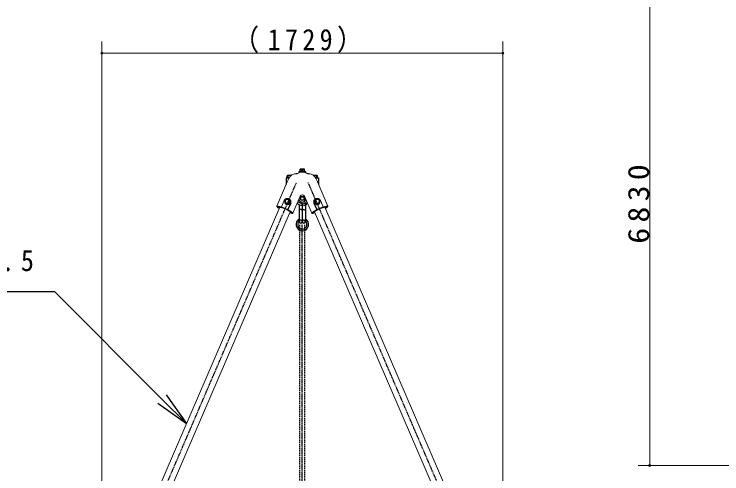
# Model space of a CAD drawing. Units: millimetres, scale not verified, with parts at other scales. Extents: x -35408 to 50, y -49934 to 13350.
# Drawn here: x -10578 to -7526, y 3593 to 5573 of the extents above; entities that cross this region are included whole.
import ezdxf

# ---------------------------------------------------------------- set-up
doc = ezdxf.new("R2010")
doc.units = ezdxf.units.MM
doc.linetypes.add('USER2', pattern=[6, 3, -1, 1, -1])
doc.linetypes.add('USER4', pattern=[8, 5, -3])
doc.layers.add('線', color=2, linetype='Continuous', lineweight=25)
doc.layers.add('補助', color=2, linetype='Continuous', lineweight=25)
doc.styles.add('ＭＳ ゴシック', font='')
doc.styles.get('ＭＳ ゴシック').set_extended_font_data('MS Gothic')

# ---------------------------------------------------------------- blocks, each defined once
blk = doc.blocks.new('dimension_origin')
at = {"color": 0, "linetype": 'Continuous', "lineweight": -2}
blk.add_circle((0, 0), 1.25, dxfattribs=at)

msp = doc.modelspace()

# ---------------------------------------------------------------- linework, layer by layer
at = {"layer": '線', "color": 7, "lineweight": 13}
for p, q in [((-9350, 4894.25), (-9350, 4889.128)), ((-9350, 4894.25), (-9320, 4894.25)), ((-9320, 4894.25), (-9320, 4889.128)), ((-9394.896, 4862.791), (-9399.979, 4851)), ((-9275.104, 4862.791), (-9270.021, 4851)), ((-9399.979, 4851), (-9445.527, 4745.326)), ((-9270.021, 4851), (-9224.473, 4745.326)), ((-9412.876, 4770.591), (-9424.57, 4743.459)), ((-9344.183, 4788.443), (-9375.734, 4715.243)), ((-9325.817, 4788.443), (-9294.266, 4715.243)), ((-9257.124, 4770.591), (-9245.43, 4743.459)), ((-10300.347, 2727.86), (-9432.547, 4741.21)), ((-9424.57, 4743.459), (-9397.02, 4731.585)), ((-9424.57, 4743.459), (-9424.57, 4742.215)), ((-9385.326, 4758.716), (-9397.02, 4731.585)), ((-9397.02, 4731.585), (-9397.02, 4730.763)), ((-9284.674, 4758.716), (-9272.98, 4731.585)), ((-9245.43, 4743.459), (-9272.98, 4731.585)), ((-9272.98, 4731.585), (-9272.98, 4730.763)), ((-9245.43, 4743.459), (-9245.43, 4742.215)), ((-8369.653, 2727.86), (-9237.453, 4741.21)), ((-10255.717, 2708.623), (-9387.868, 4722.084)), ((-8414.283, 2708.623), (-9282.132, 4722.084))]:
    msp.add_line(p, q, dxfattribs=at)
at = {"layer": '線'}
for p, q in [((-9347, 4896.75), (-9323, 4896.75)), ((-9347, 4894.25), (-9347, 4896.75)), ((-9347, 4894.25), (-9323, 4894.25)), ((-9344.5, 4904.461), (-9344, 4904.75)), ((-9344.5, 4896.75), (-9344.5, 4904.461)), ((-9325.5, 4896.75), (-9344.5, 4896.75)), ((-9326, 4904.75), (-9344, 4904.75)), ((-9335, 4896.75), (-9335, 4903.613)), ((-9325.5, 4904.461), (-9326, 4904.75)), ((-9325.5, 4896.75), (-9325.5, 4904.461)), ((-9323, 4896.75), (-9323, 4894.25)), ((-9405, 4867.25), (-9405, 4852.25)), ((-9405, 4867.25), (-9392.615, 4867.25)), ((-9402, 4869.75), (-9390.984, 4869.75)), ((-9402, 4867.25), (-9402, 4869.75)), ((-9402, 4867.25), (-9392.615, 4867.25)), ((-9400.97, 4876.113), (-9399, 4877.25)), ((-9400.97, 4869.75), (-9400.97, 4876.113)), ((-9400.97, 4869.75), (-9390.984, 4869.75)), ((-9383.953, 4877.25), (-9399, 4877.25)), ((-9395.485, 4869.75), (-9395.485, 4876.113)), ((-9271, 4877.25), (-9286.047, 4877.25)), ((-9279.016, 4869.75), (-9268, 4869.75)), ((-9279.016, 4869.75), (-9269.03, 4869.75)), ((-9277.385, 4867.25), (-9268, 4867.25)), ((-9277.385, 4867.25), (-9265, 4867.25)), ((-9274.515, 4869.75), (-9274.515, 4876.113)), ((-9269.03, 4876.113), (-9271, 4877.25)), ((-9269.03, 4869.75), (-9269.03, 4876.113)), ((-9268, 4869.75), (-9268, 4867.25)), ((-9265, 4867.25), (-9265, 4852.25)), ((-9405, 4852.25), (-9399.44, 4852.25)), ((-9405, 4849), (-9405, 4839.35)), ((-9405, 4849), (-9400.841, 4849)), ((-9270.56, 4852.25), (-9265, 4852.25)), ((-9269.159, 4849), (-9265, 4849)), ((-9265, 4849), (-9265, 4839.35)), ((-9411.101, 4765.087), (-9411.101, 4764.653)), ((-9399.101, 4777.082), (-9408.601, 4771.681)), ((-9408.601, 4771.681), (-9408.601, 4761.092)), ((-9389.601, 4771.681), (-9399.101, 4777.082)), ((-9389.601, 4761.092), (-9389.601, 4771.681)), ((-9387.101, 4765.087), (-9387.101, 4764.653)), ((-9340.646, 4757.22), (-9351.039, 4763.22)), ((-9282.878, 4765.09), (-9282.878, 4764.656)), ((-9270.878, 4777.085), (-9280.378, 4771.683)), ((-9280.378, 4771.683), (-9280.378, 4761.095)), ((-9261.378, 4771.683), (-9270.878, 4777.085)), ((-9261.378, 4761.095), (-9261.378, 4771.683)), ((-9258.878, 4765.09), (-9258.878, 4764.656)), ((-9445.419, 4745.335), (-9434.785, 4740.791)), ((-9445.417, 4745.026), (-9434.778, 4740.468)), ((-9408.601, 4761.092), (-9399.101, 4755.691)), ((-9408.601, 4761.092), (-9408.601, 4759.686)), ((-9408.601, 4759.686), (-9399.101, 4754.284)), ((-9399.101, 4755.691), (-9389.601, 4761.092)), ((-9399.101, 4754.284), (-9389.601, 4759.686)), ((-9385.185, 4758.221), (-9397.02, 4730.763)), ((-9389.601, 4759.686), (-9389.601, 4761.092)), ((-9348, 4751.963), (-9348, 4679)), ((-9339, 4731.5), (-9344, 4731.5)), ((-9335, 4752.804), (-9335, 4679)), ((-9335, 4749), (-9335, 4679)), ((-9322, 4758.671), (-9322, 4679)), ((-9284.815, 4758.221), (-9272.98, 4730.763)), ((-9280.378, 4761.095), (-9270.878, 4755.693)), ((-9280.378, 4761.095), (-9280.378, 4759.688)), ((-9280.378, 4759.688), (-9270.878, 4754.287)), ((-9270.878, 4755.693), (-9261.378, 4761.095)), ((-9270.878, 4754.287), (-9261.378, 4759.688)), ((-9261.378, 4759.688), (-9261.378, 4761.095)), ((-9224.583, 4745.026), (-9235.222, 4740.468)), ((-9224.581, 4745.335), (-9235.215, 4740.791)), ((-9386.517, 4719.792), (-9375.878, 4715.234)), ((-9386.454, 4720.142), (-9375.82, 4715.599)), ((-9283.546, 4720.142), (-9294.18, 4715.599)), ((-9283.483, 4719.792), (-9294.122, 4715.234))]:
    msp.add_line(p, q, dxfattribs=at)
at = {"layer": '線', "color": 20, "linetype": 'USER2'}
for p, q in [((-10326.198, 2606.494), (-9360, 4848.132)), ((-8343.802, 2606.494), (-9310, 4848.132)), ((-9335, 3388.102), (-9335, 4667.168))]:
    msp.add_line(p, q, dxfattribs=at)
at = {"layer": '線', "color": 4, "linetype": 'USER4'}
for p, q in [((-9331, 4731.5), (-9326, 4731.5)), ((-9345.5, 3388.102), (-9345.5, 4667.168)), ((-9324.5, 3388.102), (-9324.5, 4667.168))]:
    msp.add_line(p, q, dxfattribs=at)
at = {"layer": '線'}
for radius in [8.5, 7.5]:
    msp.add_circle((-9335, 4779), radius, dxfattribs=at)
at = {"layer": '線', "color": 7, "lineweight": 13}
for centre, radius, start, end in [((-9360, 4847.75), 38, 85.98601, 156.68285), ((-9381.34, 4984.09), 100, 278.89578, 288.77215), ((-9335, 4847.75), 44, 59.48744, 120.51256), ((-9288.66, 4984.09), 100, 251.22785, 261.10422), ((-9310, 4847.75), 38, 23.31715, 94.01399), ((-9335, 4784.484), 10, 23.31715, 156.68285)]:
    msp.add_arc(centre, radius, start, end, dxfattribs=at)
at = {"layer": '線'}
for centre, radius, start, end in [((-9339.75, 4890.742), 13.72, 69.74445, 110.25555), ((-9330.25, 4890.742), 13.72, 69.74445, 110.25555), ((-9398.227, 4871.363), 5.485, 60.00001, 119.99999), ((-9390, 4863.454), 13.796, 68.94861, 113.42654), ((-9280, 4863.454), 13.796, 66.57346, 111.05139), ((-9271.773, 4871.363), 5.485, 60.00001, 119.99999), ((-9335, 4779), 22.5, 213.93609, 224.53399), ((-9335, 4779), 15.75, 196.08112, 343.91888), ((-9318, 4758.671), 4, 129.90447, 180), ((-9335, 4779), 22.5, 309.90447, 326.06391), ((-9335, 4779), 30, 222.74815, 270), ((-9344, 4727.5), 4, 90, 180), ((-9335, 4779), 22.5, 255.46601, 261.3184), ((-9339, 4727.5), 4, 0, 90), ((-9339, 4752.804), 4, 0, 81.3184), ((-9335, 4779), 22.5, 273.41244, 301.90804), ((-9335, 4779), 30, 295.67929, 317.25185), ((-9335, 4667.168), 27, 118.7822, 61.2178), ((-9335, 4667.168), 20, 130.5416, 49.4584), ((-9341.5, 4679), 6.5, 180, 0), ((-9328.5, 4679), 6.5, 180, 0)]:
    msp.add_arc(centre, radius, start, end, dxfattribs=at)
at = {"layer": '線', "color": 4, "linetype": 'USER4'}
for centre, radius, start, end in [((-9335, 4779), 30, 270, 295.67929), ((-9331, 4727.5), 4, 90, 180), ((-9326, 4727.5), 4, 0, 90), ((-9341.5, 4679), 6.5, 0, 180), ((-9328.5, 4679), 6.5, 0, 180)]:
    msp.add_arc(centre, radius, start, end, dxfattribs=at)
at = {"layer": '線', "color": 7, "lineweight": 13}
for centre, major_axis, ratio, start_param, end_param in [((-9399.101, 4764.653), (-13.775, 5.937), 0.984811, 3.14159265, 6.28318531), ((-9270.899, 4764.653), (13.775, 5.937), 0.984811, 0, 3.14159265), ((-9410.795, 4729.902), (-34.897, 15.041), 0.173648, 5.1916784, 6.21228607), ((-9410.442, 4730.722), (-34.897, 15.041), 0.173648, 0.10753151, 0.87698301), ((-9259.205, 4729.902), (34.897, 15.041), 0.173648, 0.07089924, 1.09150691), ((-9259.558, 4730.722), (34.897, 15.041), 0.173648, 5.4062023, 6.1756538), ((-9410.795, 4729.902), (-34.897, 15.041), 0.173648, 3.24912416, 4.38251259), ((-9410.442, 4730.722), (-34.897, 15.041), 0.173648, 2.26460999, 3.05923435), ((-9259.205, 4729.902), (34.897, 15.041), 0.173648, 1.90067271, 3.03406115), ((-9259.558, 4730.722), (34.897, 15.041), 0.173648, 3.22395096, 4.01857532)]:
    msp.add_ellipse(centre, major_axis=major_axis, ratio=ratio, start_param=start_param, end_param=end_param, dxfattribs=at)
at = {"layer": '線'}
for centre, major_axis, ratio, start_param, end_param in [((-9399.101, 4765.087), (12, 0), 0.984808, 1.59735574, 7.82742222), ((-9399.101, 4764.653), (12, 0), 0.984808, 3.14159265, 6.28318531), ((-9398.96, 4764.158), (-13.775, 5.937), 0.984811, 3.14159265, 3.68660327), ((-9271.04, 4764.158), (13.775, 5.937), 0.984811, 2.59658204, 3.14159265), ((-9270.878, 4765.09), (12, 0), 0.984808, 1.59735574, 7.82742222), ((-9270.878, 4764.656), (12, 0), 0.984808, 3.14159265, 6.28318531), ((-9410.795, 4729.902), (-24.336, 10.489), 0.173648, 5.88738271, 6.17340503), ((-9410.442, 4730.722), (-24.336, 10.489), 0.173648, 0.14896732, 0.39580277), ((-9410.795, 4729.902), (-24.336, 10.489), 0.173648, 3.56601965, 5.88738271), ((-9259.205, 4729.902), (24.336, 10.489), 0.173648, 0.39580443, 2.71716737), ((-9259.205, 4729.902), (24.336, 10.489), 0.173648, 0.10978028, 0.39580443), ((-9259.558, 4730.722), (24.336, 10.489), 0.173648, 5.8873807, 6.13421799), ((-9410.442, 4730.722), (-24.336, 10.489), 0.173648, 2.71716582, 3.01782964), ((-9410.795, 4729.902), (-24.336, 10.489), 0.173648, 3.28803629, 3.56601965), ((-9259.205, 4729.902), (24.336, 10.489), 0.173648, 2.71716737, 2.99514901), ((-9259.558, 4730.722), (24.336, 10.489), 0.173648, 3.26535567, 3.56601777)]:
    msp.add_ellipse(centre, major_axis=major_axis, ratio=ratio, start_param=start_param, end_param=end_param, dxfattribs=at)
for centre in [(-9399.101, 4766.477), (-9270.878, 4766.479)]:
    msp.add_ellipse(centre, major_axis=(-9, 0), ratio=0.984808, dxfattribs=at)
at = {"layer": '補助', "lineweight": 13}
for p, q in [((-7836.908, 3628.083), (-7836.908, 5904.75)), ((-10199.69, 3000), (-10199.69, 5454.75)), ((-8470.31, 3000), (-8470.31, 5454.75)), ((-10199.69, 5404.75), (-8470.31, 5404.75)), ((-6936.908, 3628.083), (-7886.908, 3628.083))]:
    msp.add_line(p, q, dxfattribs=at)
at = {"layer": '補助'}
for p, q in [((-10452.024, 4376.488), (-11271.797, 4376.488)), ((-10402.024, 4376.488), (-10452.024, 4376.488)), ((-9940.473, 3914.937), (-10402.024, 4376.488)), ((-9834.407, 3808.871), (-9940.473, 3914.937)), ((-9922.795, 3932.614), (-9834.407, 3808.871)), ((-9958.15, 3897.259), (-9834.407, 3808.871))]:
    msp.add_line(p, q, dxfattribs=at)

# ---------------------------------------------------------------- block references
at = {"layer": '補助', "lineweight": 13, "xscale": 3.33, "yscale": 3.33}
msp.add_blockref('dimension_origin', (-10199.69, 5404.75), dxfattribs=at)
for p, rotation in [((-8470.31, 5404.75), 180), ((-7836.908, 3628.083), 90)]:
    msp.add_blockref('dimension_origin', p, dxfattribs=dict(at, rotation=rotation))

# ---------------------------------------------------------------- texts
at = {"layer": '補助', "char_height": 91.64, "style": 'ＭＳ ゴシック'}
for s, insert, attachment_point in [('\\T1.33;\\W0.9;（1729）', (-9335, 5405.75), 8), ('\\T1.5;\\W0.9;φ48.6×3.5', (-11350.059, 4557.738), 1)]:
    msp.add_mtext(s, dxfattribs=dict(at, insert=insert, attachment_point=attachment_point))
at = {"layer": '補助', "insert": (-7837.908, 4766.417), "char_height": 91.64, "attachment_point": 8, "rotation": 90, "style": 'ＭＳ ゴシック'}
msp.add_mtext('\\T1.33;\\W1.1;6830', dxfattribs=at)

doc.saveas('drawing.dxf')
